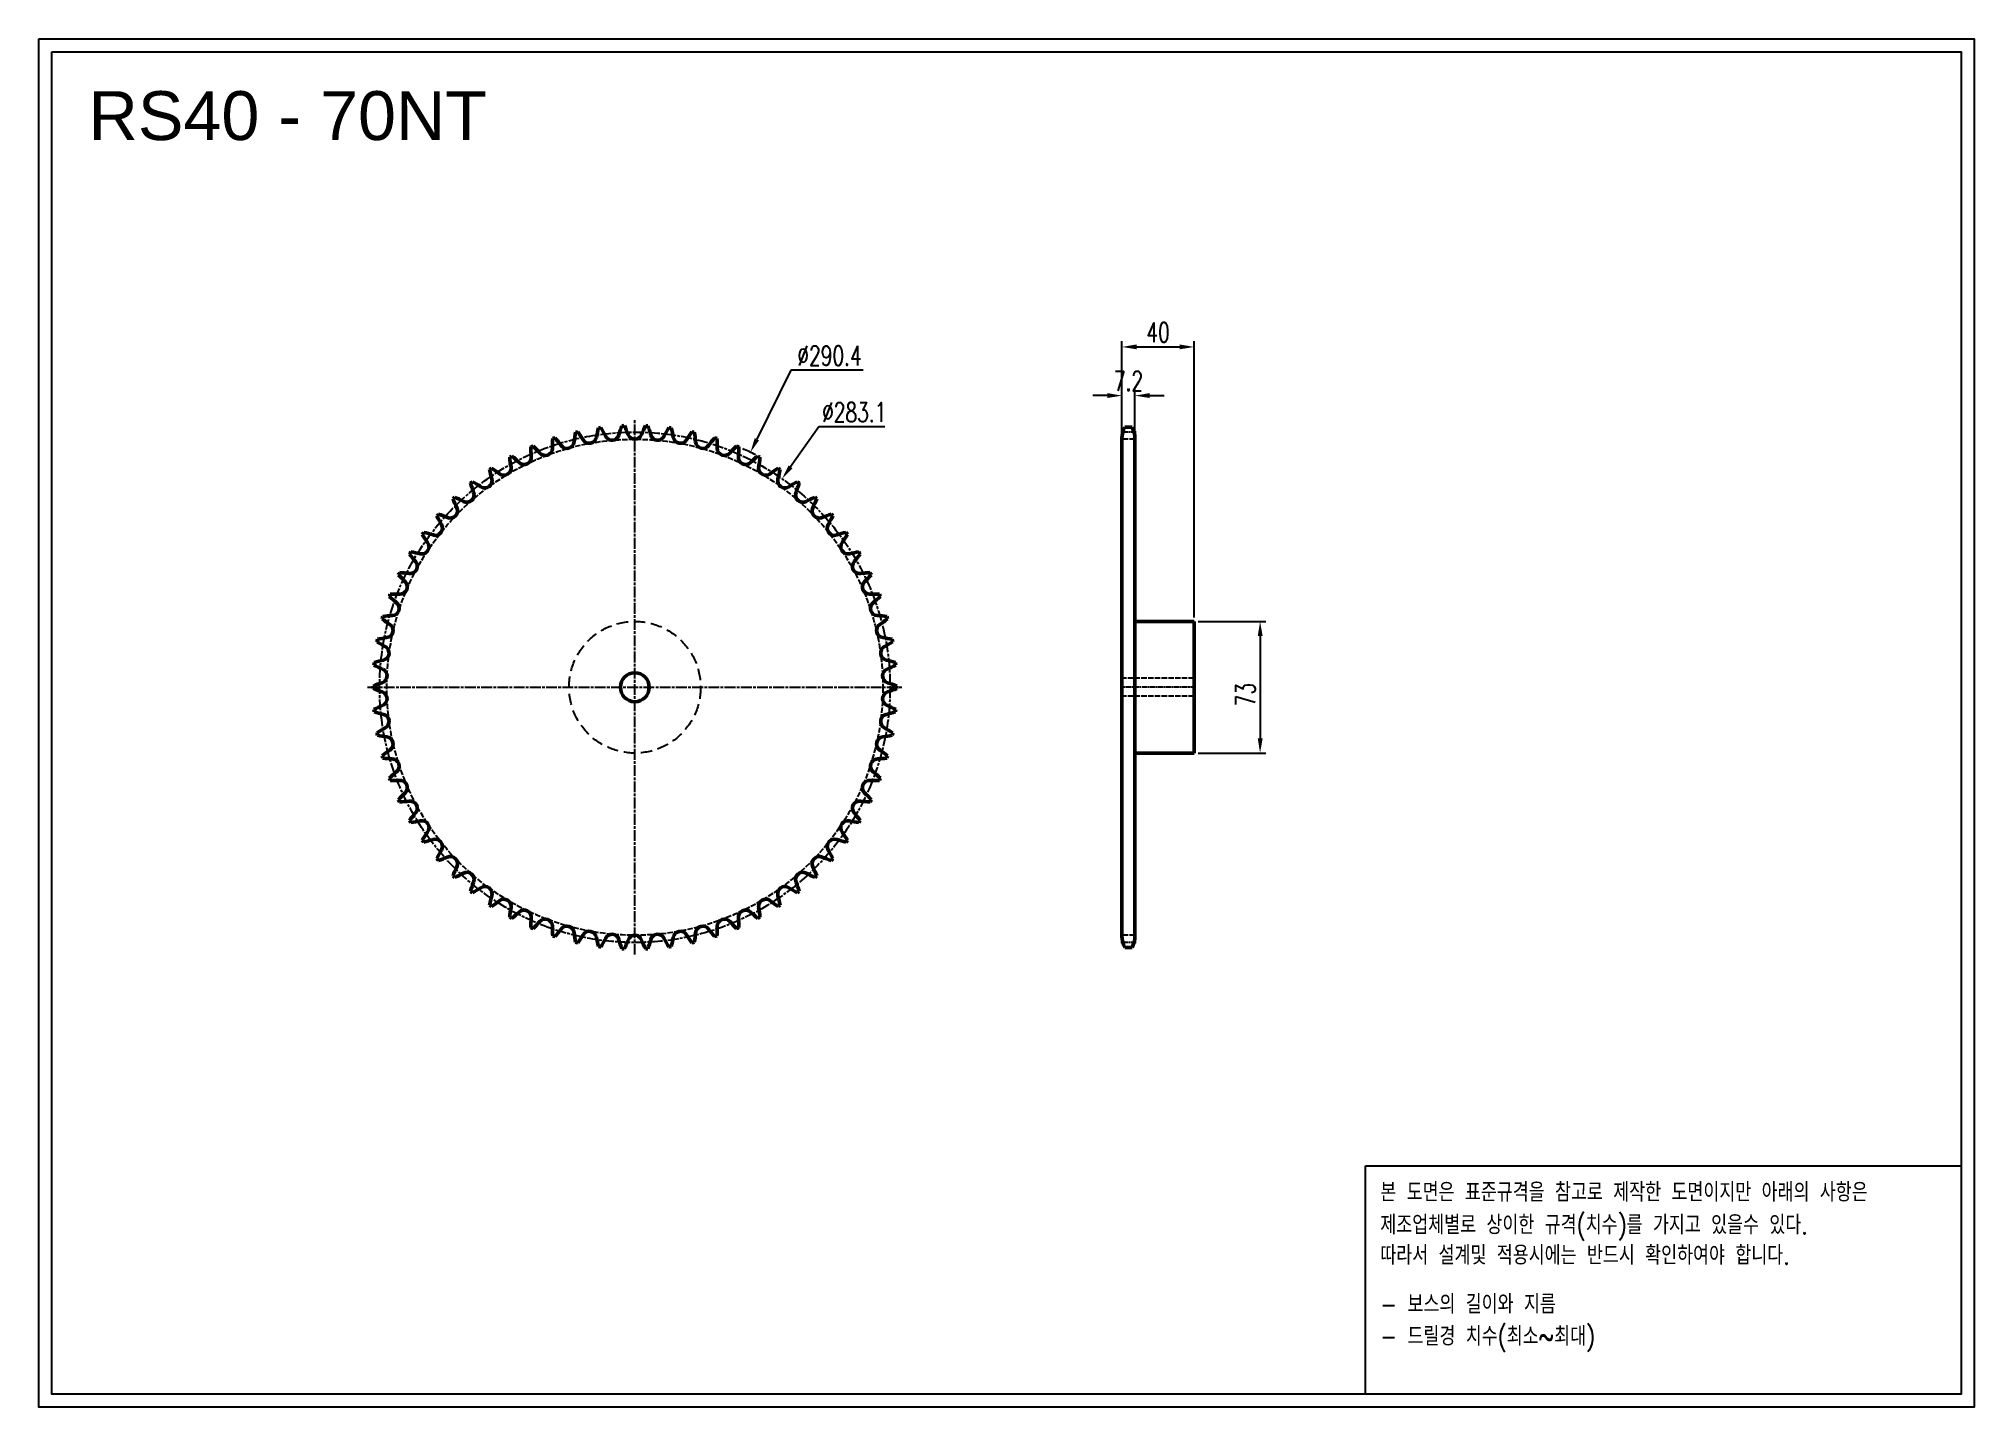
# Model space of a CAD drawing. Header units: millimetres. Extents: x -22442 to -21369, y 4584 to 5343.
import ezdxf

# ---------------------------------------------------------------- set-up
doc = ezdxf.new("R2010")
doc.units = ezdxf.units.MM
for name, pattern in [('AM_ISO02W050', [7.5, 6, -1.5]), ('AM_ISO02W050x2', [3.75, 3, -0.75]), ('AM_ISO08W050', [18, 12, -1.5, 3, -1.5]), ('AM_ISO08W050x2', [9, 6, -0.75, 1.5, -0.75]), ('HIDDEN', [9.525, 6.35, -3.175])]:
    doc.linetypes.add(name, pattern=pattern)
for name, color, linetype, lineweight in [('AM_0N', 7, 'Continuous', 50), ('AM_3N', 6, 'AM_ISO02W050', 25), ('AM_7', 4, 'AM_ISO08W050', 25), ('AM_7N', 4, 'AM_ISO08W050', 25)]:
    doc.layers.add(name, color=color, linetype=linetype, lineweight=lineweight)
doc.layers.add('HL', color=2, linetype='HIDDEN')
doc.layers.add('S-DIM', color=7, linetype='Continuous')
doc.styles.add('HAN', font='ROMANS.shx', dxfattribs={"width": 0.7, "bigfont": 'whgtxt.shx'})
doc.styles.add('HSG', font='SIMPLEX.shx', dxfattribs={"width": 0.7, "bigfont": 'HSG.shx'})
doc.styles.get("Standard").update_dxf_attribs({"font": 'arial.ttf'})
doc.dimstyles.new('APP23', dxfattribs={"dimscale": 4.5, "dimtxt": 2.4, "dimasz": 1.8, "dimexe": 0.7, "dimexo": 0.5, "dimgap": 0.6, "dimtad": 1, "dimtoh": 1, "dimdec": 1, "dimrnd": 0.01, "dimzin": 9, "dimdsep": 46, "dimtxsty": 'HSG', "dimcen": 0, "dimclrd": 1, "dimclre": 1, "dimclrt": 256, "dimazin": 2, "dimtp": 1, "dimtm": 1, "dimtfac": 0.5, "dimtdec": 1, "dimtix": 1, "dimtofl": 0, "dimtmove": 0, "dimatfit": 3, "dimfxl": 0, "dimtvp": 1, "dimtolj": 2, "dimlwd": -1, "dimlwe": -1, "dimarcsym": 0})

# ---------------------------------------------------------------- blocks, each defined once
blk = doc.blocks.new('*D1')
at = {"layer": 'Defpoints', "color": 0, "transparency": 16777216}
for p in [(-22047.6, 5113.5), (-22175.9, 4852.9)]:
    blk.add_point(p, dxfattribs=at)
at = {"layer": 'S-DIM', "color": 1, "transparency": 16777216}
for p, q in [((-22025.2, 5159), (-22044.1, 5120.7)), ((-21985.1, 5159), (-22025.2, 5159))]:
    blk.add_line(p, q, dxfattribs=at)
blk.add_arc((-22111.7, 4983.2), 145.2, 62.5575, 65.7009, dxfattribs=at)
blk.add_solid([(-22045.3, 5121.3), (-22042.9, 5120.1), (-22047.6, 5113.5)], dxfattribs=at)
at = {"layer": 'S-DIM', "transparency": 16777216, "insert": (-22003.8, 5167.1), "char_height": 10.8, "attachment_point": 5, "style": 'HSG'}
blk.add_mtext('\\A2;∅290.4', dxfattribs=at)
blk = doc.blocks.new('*D2')
at = {"layer": 'Defpoints', "color": 0, "transparency": 16777216}
for p in [(-22030.1, 5098.8), (-22193.4, 4867.6)]:
    blk.add_point(p, dxfattribs=at)
at = {"layer": 'S-DIM', "color": 1, "transparency": 16777216}
for p, q in [((-22009.7, 5127.6), (-22025.4, 5105.4)), ((-21973.2, 5127.6), (-22009.7, 5127.6))]:
    blk.add_line(p, q, dxfattribs=at)
blk.add_solid([(-22026.5, 5106.2), (-22024.3, 5104.6), (-22030.1, 5098.8)], dxfattribs=at)
at = {"layer": 'S-DIM', "transparency": 16777216, "insert": (-21990.1, 5135.7), "char_height": 10.8, "attachment_point": 5, "style": 'HSG'}
blk.add_mtext('\\A2;∅283.1', dxfattribs=at)
blk = doc.blocks.new('*D3')
at = {"layer": 'Defpoints', "color": 0, "transparency": 16777216}
for p in [(-21834.4, 5144.9), (-21841.6, 5120.7), (-21834.4, 5120.7)]:
    blk.add_point(p, dxfattribs=at)
at = {"layer": 'S-DIM', "color": 1, "transparency": 16777216}
for p, q in [((-21849.7, 5144.9), (-21857.8, 5144.9)), ((-21841.6, 5123), (-21841.6, 5148.1)), ((-21834.4, 5123), (-21834.4, 5148.1)), ((-21826.3, 5144.9), (-21818.2, 5144.9))]:
    blk.add_line(p, q, dxfattribs=at)
for points in [[(-21849.7, 5146.3), (-21849.7, 5143.6), (-21841.6, 5144.9)], [(-21826.3, 5146.3), (-21826.3, 5143.6), (-21834.4, 5144.9)]]:
    blk.add_solid(points, dxfattribs=at)
at = {"layer": 'S-DIM', "transparency": 16777216, "insert": (-21838, 5153), "char_height": 10.8, "attachment_point": 5, "style": 'HSG'}
blk.add_mtext('\\A2;7.2', dxfattribs=at)
blk = doc.blocks.new('*D4')
at = {"layer": 'Defpoints', "color": 0, "transparency": 16777216}
for p in [(-21801.6, 5171.9), (-21841.6, 5120.7), (-21801.6, 5019.7)]:
    blk.add_point(p, dxfattribs=at)
at = {"layer": 'S-DIM', "color": 1, "transparency": 16777216}
for p, q in [((-21841.6, 5123), (-21841.6, 5175.1)), ((-21801.6, 5021.9), (-21801.6, 5175.1)), ((-21833.5, 5171.9), (-21809.7, 5171.9))]:
    blk.add_line(p, q, dxfattribs=at)
for points in [[(-21833.5, 5173.3), (-21833.5, 5170.6), (-21841.6, 5171.9)], [(-21809.7, 5173.3), (-21809.7, 5170.6), (-21801.6, 5171.9)]]:
    blk.add_solid(points, dxfattribs=at)
at = {"layer": 'S-DIM', "transparency": 16777216, "insert": (-21821.6, 5180), "char_height": 10.8, "attachment_point": 5, "style": 'HSG'}
blk.add_mtext('\\A2;40', dxfattribs=at)
blk = doc.blocks.new('*D5')
at = {"layer": 'Defpoints', "color": 0, "transparency": 16777216}
for p in [(-21801.6, 5019.7), (-21801.6, 4946.7), (-21765, 4946.7)]:
    blk.add_point(p, dxfattribs=at)
at = {"layer": 'S-DIM', "color": 1, "transparency": 16777216}
for p, q in [((-21799.4, 5019.7), (-21761.8, 5019.7)), ((-21765, 5011.6), (-21765, 4954.8)), ((-21799.4, 4946.7), (-21761.8, 4946.7))]:
    blk.add_line(p, q, dxfattribs=at)
for points in [[(-21766.3, 5011.6), (-21763.6, 5011.6), (-21765, 5019.7)], [(-21766.3, 4954.8), (-21763.6, 4954.8), (-21765, 4946.7)]]:
    blk.add_solid(points, dxfattribs=at)
at = {"layer": 'S-DIM', "transparency": 16777216, "insert": (-21773.1, 4979.1), "char_height": 10.8, "attachment_point": 5, "rotation": 90, "style": 'HSG'}
blk.add_mtext('\\A2;73', dxfattribs=at)
blk = doc.blocks.new('notice1')
at = {"color": 4}
blk.add_lwpolyline([(-22142.12, 1735.9), (-22053.8, 1735.9), (-22053.8, 1702.07), (-22142.12, 1702.07)], close=True, dxfattribs=at)
at = {"color": 4, "style": 'HAN', "width": 0.8}
for s, p in [('본 도면은 표준규격을 참고로 제작한 도면이지만 아래의 사항은', (-22139.9, 1730.62)), ('제조업체별로 상이한 규격(치수)를 가지고 있을수 있다.', (-22139.9, 1725.78)), ('따라서 설계및 적용시에는 반드시 확인하여야 합니다.', (-22139.9, 1721.28)), ('- 보스의 길이와 지름', (-22139.9, 1714.03)), ('- 드릴경 치수(최소~최대)', (-22139.9, 1709.27))]:
    blk.add_text(s, height=2.7949, dxfattribs=at).set_placement(p)

msp = doc.modelspace()

# ---------------------------------------------------------------- linework, layer by layer
for points in [[(-22442.35, 5342.85), (-21368.94, 5342.85), (-21368.94, 4583.87), (-22442.35, 4583.87)], [(-22435.12, 5335.62), (-21376.17, 5335.62), (-21376.17, 4591.1), (-22435.12, 4591.1)]]:
    msp.add_lwpolyline(points, close=True)
at = {"layer": 'AM_0N'}
for p, q in [((-21841.62, 5121.11), (-21841.62, 4845.23)), ((-21840.01, 5127.51), (-21836.04, 5127.51)), ((-21834.42, 5121.11), (-21834.42, 4845.23)), ((-21834.42, 5019.67), (-21801.62, 5019.67)), ((-21801.62, 5019.67), (-21801.62, 4946.67)), ((-21834.42, 4946.67), (-21801.62, 4946.67)), ((-21840.01, 4838.83), (-21836.04, 4838.83))]:
    msp.add_line(p, q, dxfattribs=at)
msp.add_circle((-22111.75, 4983.17), 8, dxfattribs=at)
for centre, radius, start, end in [((-22088.79, 5115.63), 68.69, 175.46794, 179.92857), ((-22111.75, 4983.17), 145.2, 107.73162, 108.26838), ((-22208.18, 5076.84), 68.69, 36.07143, 40.53206), ((-22077.01, 5113.04), 68.69, 170.32508, 174.78571), ((-22111.75, 4983.17), 145.2, 102.58877, 103.12552), ((-22199.39, 5085.11), 68.69, 30.92857, 35.3892), ((-22137.03, 5122.47), 4.01, 210.92857, 349.64286), ((-22065.51, 5109.4), 68.69, 165.18223, 169.64286), ((-22111.75, 4983.17), 145.2, 97.44591, 97.98266), ((-22189.9, 5092.55), 68.69, 25.78571, 30.24635), ((-22124.44, 5124.18), 4.01, 205.78571, 344.5), ((-22054.38, 5104.75), 68.69, 160.03937, 164.5), ((-22111.75, 4983.17), 145.2, 92.30305, 92.83981), ((-22179.78, 5099.12), 68.69, 20.64286, 25.10349), ((-22111.75, 5124.75), 4.01, 200.64286, 339.35714), ((-22043.71, 5099.12), 68.69, 154.89651, 159.35714), ((-22111.75, 4983.17), 145.2, 87.16019, 87.69695), ((-22169.12, 5104.75), 68.69, 15.5, 19.96063), ((-22099.06, 5124.18), 4.01, 195.5, 334.21429), ((-22033.59, 5092.55), 68.69, 149.75365, 154.21429), ((-22111.75, 4983.17), 145.2, 82.01734, 82.55409), ((-22157.99, 5109.4), 68.69, 10.35714, 14.81777), ((-22086.47, 5122.47), 4.01, 190.35714, 329.07143), ((-22024.1, 5085.11), 68.69, 144.6108, 149.07143), ((-22111.75, 4983.17), 145.2, 76.87448, 77.41123), ((-22146.49, 5113.04), 68.69, 5.21429, 9.67492), ((-22015.32, 5076.84), 68.69, 139.46794, 143.92857), ((-22111.75, 4983.17), 145.2, 71.73162, 72.26838), ((-22134.71, 5115.63), 68.69, 0.07143, 4.53206), ((-21828.12, 5121.11), 13.5, 151.70092, 180), ((-21847.92, 5121.11), 13.5, 0, 28.29908), ((-22111.75, 4983.17), 145.2, 118.01734, 118.55409), ((-22112.81, 5117.6), 68.69, 185.75365, 190.21429), ((-22223.35, 5058.12), 68.69, 46.35714, 50.81777), ((-22173.18, 5110.73), 4.01, 226.35714, 5.07143), ((-22111.75, 4983.17), 145.2, 112.87448, 113.41123), ((-22100.76, 5117.16), 68.69, 180.6108, 185.07143), ((-22216.19, 5067.82), 68.69, 41.21429, 45.67492), ((-22161.5, 5115.72), 4.01, 221.21429, 359.92857), ((-22149.41, 5119.65), 4.01, 216.07143, 354.78571), ((-22074.08, 5119.65), 4.01, 185.21429, 323.92857), ((-22062, 5115.72), 4.01, 180.07143, 318.78571), ((-22007.31, 5067.82), 68.69, 134.32508, 138.78571), ((-22111.75, 4983.17), 145.2, 66.58877, 67.12552), ((-22050.32, 5110.73), 4.01, 174.92857, 313.64286), ((-22122.74, 5117.16), 68.69, 354.92857, 359.3892), ((-22000.14, 5058.12), 68.69, 129.18223, 133.64286), ((-22111.75, 4983.17), 145.2, 61.44591, 61.98266), ((-22110.69, 5117.6), 68.69, 349.78571, 354.24635), ((-22194.97, 5097.71), 4.01, 236.64286, 15.35714), ((-22111.75, 4983.17), 145.2, 123.16019, 123.69695), ((-22124.86, 5116.97), 68.69, 190.89651, 195.35714), ((-22229.62, 5047.81), 68.69, 51.5, 55.96063), ((-22184.36, 5104.71), 4.01, 231.5, 10.21429), ((-22039.13, 5104.71), 4.01, 169.78571, 308.5), ((-21993.88, 5047.81), 68.69, 124.03937, 128.5), ((-22028.53, 5097.71), 4.01, 164.64286, 303.35714), ((-22098.64, 5116.97), 68.69, 344.64286, 349.10349), ((-22111.75, 4983.17), 145.2, 56.30305, 56.83981), ((-22111.75, 4983.17), 145.2, 133.44591, 133.98266), ((-22239.27, 5025.73), 68.69, 61.78571, 66.24635), ((-22204.9, 5089.79), 4.01, 241.78571, 20.5), ((-22111.75, 4983.17), 145.2, 128.30305, 128.83981), ((-22136.8, 5115.25), 68.69, 196.03937, 200.5), ((-22234.94, 5036.99), 68.69, 56.64286, 61.10349), ((-21988.56, 5036.99), 68.69, 118.89651, 123.35714), ((-22018.6, 5089.79), 4.01, 159.5, 298.21429), ((-22086.7, 5115.25), 68.69, 339.5, 343.96063), ((-22111.75, 4983.17), 145.2, 51.16019, 51.69695), ((-21984.23, 5025.73), 68.69, 113.75365, 118.21429), ((-22111.75, 4983.17), 145.2, 46.01734, 46.55409), ((-22111.75, 4983.17), 145.2, 138.58877, 139.12552), ((-22159.98, 5108.66), 68.69, 206.32508, 210.78571), ((-22242.57, 5014.12), 68.69, 66.92857, 71.3892), ((-22214.08, 5081.01), 4.01, 246.92857, 25.64286), ((-22148.54, 5112.47), 68.69, 201.18223, 205.64286), ((-22009.42, 5081.01), 4.01, 154.35714, 293.07143), ((-22074.96, 5112.47), 68.69, 334.35714, 338.81777), ((-21980.93, 5014.12), 68.69, 108.6108, 113.07143), ((-22063.52, 5108.66), 68.69, 329.21429, 333.67492), ((-22111.75, 4983.17), 145.2, 40.87448, 41.41123), ((-22111.75, 4983.17), 145.2, 143.73162, 144.26838), ((-22171.03, 5103.83), 68.69, 211.46794, 215.92857), ((-22244.82, 5002.27), 68.69, 72.07143, 76.53206), ((-22222.44, 5071.44), 4.01, 252.07143, 30.78571), ((-22001.06, 5071.44), 4.01, 149.21429, 287.92857), ((-21978.68, 5002.27), 68.69, 103.46794, 107.92857), ((-22052.46, 5103.83), 68.69, 324.07143, 328.53206), ((-22111.75, 4983.17), 145.2, 35.73162, 36.26838), ((-22111.75, 4983.17), 145.2, 148.87448, 149.41123), ((-22181.61, 5098.03), 68.69, 216.6108, 221.07143), ((-22245.99, 4990.27), 68.69, 77.21429, 81.67492), ((-22229.9, 5061.17), 4.01, 257.21429, 35.92857), ((-21993.59, 5061.17), 4.01, 144.07143, 282.78571), ((-21977.5, 4990.27), 68.69, 98.32508, 102.78571), ((-22041.89, 5098.03), 68.69, 318.92857, 323.3892), ((-22111.75, 4983.17), 145.2, 30.58877, 31.12552), ((-22111.75, 4983.17), 145.2, 154.01734, 154.55409), ((-22191.62, 5091.3), 68.69, 221.75365, 226.21429), ((-22246.09, 4978.21), 68.69, 82.35714, 86.81777), ((-22236.42, 5050.26), 4.01, 262.35714, 41.07143), ((-21987.08, 5050.26), 4.01, 138.92857, 277.64286), ((-21977.41, 4978.21), 68.69, 93.18223, 97.64286), ((-22031.87, 5091.3), 68.69, 313.78571, 318.24635), ((-22111.75, 4983.17), 145.2, 25.44591, 25.98266), ((-22111.75, 4983.17), 145.2, 159.16019, 159.69695), ((-22245.1, 4966.18), 68.69, 87.5, 91.96063), ((-22241.93, 5038.82), 4.01, 267.5, 46.21429), ((-21981.57, 5038.82), 4.01, 133.78571, 272.5), ((-21978.39, 4966.18), 68.69, 88.03937, 92.5), ((-22111.75, 4983.17), 145.2, 20.30305, 20.83981), ((-22201, 5083.71), 68.69, 226.89651, 231.35714), ((-22246.4, 5026.92), 4.01, 272.64286, 51.35714), ((-21977.1, 5026.92), 4.01, 128.64286, 267.35714), ((-22022.5, 5083.71), 68.69, 308.64286, 313.10349), ((-22111.75, 4983.17), 145.2, 164.30305, 164.83981), ((-22209.65, 5075.3), 68.69, 232.03937, 236.5), ((-22243.04, 4954.3), 68.69, 92.64286, 97.10349), ((-22249.78, 5014.68), 4.01, 277.78571, 56.5), ((-21973.72, 5014.68), 4.01, 123.5, 262.21429), ((-21980.45, 4954.3), 68.69, 82.89651, 87.35714), ((-22013.85, 5075.3), 68.69, 303.5, 307.96063), ((-22111.75, 4983.17), 145.2, 15.16019, 15.69695), ((-22111.75, 4983.17), 145.2, 169.44591, 169.98266), ((-22217.51, 5066.16), 68.69, 237.18223, 241.64286), ((-22239.93, 4942.64), 68.69, 97.78571, 102.24635), ((-22252.04, 5002.18), 4.01, 282.92857, 61.64286), ((-21971.45, 5002.18), 4.01, 118.35714, 257.07143), ((-21983.57, 4942.64), 68.69, 77.75365, 82.21429), ((-22005.99, 5066.16), 68.69, 298.35714, 302.81777), ((-22111.75, 4983.17), 145.2, 10.01734, 10.55409), ((-22111.75, 4983.17), 145.2, 174.58877, 175.12552), ((-22224.53, 5056.34), 68.69, 242.32508, 246.78571), ((-22235.78, 4931.32), 68.69, 102.92857, 107.3892), ((-22253.18, 4989.53), 4.01, 288.07143, 66.78571), ((-21970.32, 4989.53), 4.01, 113.21429, 251.92857), ((-21987.72, 4931.32), 68.69, 72.6108, 77.07143), ((-21998.97, 5056.34), 68.69, 293.21429, 297.67492), ((-22111.75, 4983.17), 145.2, 4.87448, 5.41123), ((-22230.63, 4920.41), 68.69, 108.07143, 112.53206), ((-22111.75, 4983.17), 145.2, 179.73162, 180.26838), ((-22230.63, 5045.94), 68.69, 247.46794, 251.92857), ((-22253.18, 4976.82), 4.01, 293.21429, 71.92857), ((-21970.32, 4976.82), 4.01, 108.07143, 246.78571), ((-21992.87, 4920.41), 68.69, 67.46794, 71.92857), ((-21992.87, 5045.94), 68.69, 288.07143, 292.53206), ((-22111.75, 4983.17), 145.2, 359.73162, 0.26838), ((-22224.53, 4910.01), 68.69, 113.21429, 117.67492), ((-22111.75, 4983.17), 145.2, 184.87448, 185.41123), ((-21998.97, 4910.01), 68.69, 62.32508, 66.78571), ((-22111.75, 4983.17), 145.2, 354.58877, 355.12552), ((-22235.78, 5035.03), 68.69, 252.6108, 257.07143), ((-22217.51, 4900.19), 68.69, 118.35714, 122.81777), ((-22252.04, 4964.17), 4.01, 298.35714, 77.07143), ((-21971.45, 4964.17), 4.01, 102.92857, 241.64286), ((-22005.99, 4900.19), 68.69, 57.18223, 61.64286), ((-21987.72, 5035.03), 68.69, 282.92857, 287.3892), ((-22111.75, 4983.17), 145.2, 190.01734, 190.55409), ((-22239.93, 5023.7), 68.69, 257.75365, 262.21429), ((-22249.78, 4951.67), 4.01, 303.5, 82.21429), ((-21973.72, 4951.67), 4.01, 97.78571, 236.5), ((-21983.57, 5023.7), 68.69, 277.78571, 282.24635), ((-22111.75, 4983.17), 145.2, 349.44591, 349.98266), ((-22209.65, 4891.04), 68.69, 123.5, 127.96063), ((-22111.75, 4983.17), 145.2, 195.16019, 195.69695), ((-22243.04, 5012.05), 68.69, 262.89651, 267.35714), ((-22246.4, 4939.42), 4.01, 308.64286, 87.35714), ((-21977.1, 4939.42), 4.01, 92.64286, 231.35714), ((-21980.45, 5012.05), 68.69, 272.64286, 277.10349), ((-22013.85, 4891.04), 68.69, 52.03937, 56.5), ((-22111.75, 4983.17), 145.2, 344.30305, 344.83981), ((-22201, 4882.64), 68.69, 128.64286, 133.10349), ((-22111.75, 4983.17), 145.2, 200.30305, 200.83981), ((-22245.1, 5000.16), 68.69, 268.03937, 272.5), ((-22241.93, 4927.53), 4.01, 313.78571, 92.5), ((-21981.57, 4927.53), 4.01, 87.5, 226.21429), ((-21978.39, 5000.16), 68.69, 267.5, 271.96063), ((-22022.5, 4882.64), 68.69, 46.89651, 51.35714), ((-22111.75, 4983.17), 145.2, 339.16019, 339.69695), ((-22191.62, 4875.04), 68.69, 133.78571, 138.24635), ((-22111.75, 4983.17), 145.2, 205.44591, 205.98266), ((-22246.09, 4988.14), 68.69, 273.18223, 277.64286), ((-22236.42, 4916.09), 4.01, 318.92857, 97.64286), ((-21987.08, 4916.09), 4.01, 82.35714, 221.07143), ((-21977.41, 4988.14), 68.69, 262.35714, 266.81777), ((-22031.87, 4875.04), 68.69, 41.75365, 46.21429), ((-22111.75, 4983.17), 145.2, 334.01734, 334.55409), ((-22181.61, 4868.32), 68.69, 138.92857, 143.3892), ((-22111.75, 4983.17), 145.2, 210.58877, 211.12552), ((-22245.99, 4976.08), 68.69, 278.32508, 282.78571), ((-22229.9, 4905.18), 4.01, 324.07143, 102.78571), ((-21993.59, 4905.18), 4.01, 77.21429, 215.92857), ((-21977.5, 4976.08), 68.69, 257.21429, 261.67492), ((-22041.89, 4868.32), 68.69, 36.6108, 41.07143), ((-22111.75, 4983.17), 145.2, 328.87448, 329.41123), ((-22171.03, 4862.52), 68.69, 144.07143, 148.53206), ((-22111.75, 4983.17), 145.2, 215.73162, 216.26838), ((-22244.82, 4964.07), 68.69, 283.46794, 287.92857), ((-22222.44, 4894.9), 4.01, 329.21429, 107.92857), ((-22001.06, 4894.9), 4.01, 72.07143, 210.78571), ((-21978.68, 4964.07), 68.69, 252.07143, 256.53206), ((-22052.46, 4862.52), 68.69, 31.46794, 35.92857), ((-22111.75, 4983.17), 145.2, 323.73162, 324.26838), ((-22159.98, 4857.69), 68.69, 149.21429, 153.67492), ((-22111.75, 4983.17), 145.2, 220.87448, 221.41123), ((-22242.57, 4952.22), 68.69, 288.6108, 293.07143), ((-22214.08, 4885.34), 4.01, 334.35714, 113.07143), ((-22009.42, 4885.34), 4.01, 66.92857, 205.64286), ((-21980.93, 4952.22), 68.69, 246.92857, 251.3892), ((-22063.52, 4857.69), 68.69, 26.32508, 30.78571), ((-22111.75, 4983.17), 145.2, 318.58877, 319.12552), ((-22148.54, 4853.87), 68.69, 154.35714, 158.81777), ((-22111.75, 4983.17), 145.2, 226.01734, 226.55409), ((-22239.27, 4940.62), 68.69, 293.75365, 298.21429), ((-22204.9, 4876.56), 4.01, 339.5, 118.21429), ((-22136.8, 4851.1), 68.69, 159.5, 163.96063), ((-22018.6, 4876.56), 4.01, 61.78571, 200.5), ((-22086.7, 4851.1), 68.69, 16.03937, 20.5), ((-21984.23, 4940.62), 68.69, 241.78571, 246.24635), ((-22074.96, 4853.87), 68.69, 21.18223, 25.64286), ((-22111.75, 4983.17), 145.2, 313.44591, 313.98266), ((-22111.75, 4983.17), 145.2, 231.16019, 231.69695), ((-22234.94, 4929.36), 68.69, 298.89651, 303.35714), ((-22194.97, 4868.64), 4.01, 344.64286, 123.35714), ((-22124.86, 4849.38), 68.69, 164.64286, 169.10349), ((-22229.62, 4918.54), 68.69, 304.03937, 308.5), ((-22184.36, 4861.64), 4.01, 349.78571, 128.5), ((-22039.13, 4861.64), 4.01, 51.5, 190.21429), ((-21993.88, 4918.54), 68.69, 231.5, 235.96063), ((-22028.53, 4868.64), 4.01, 56.64286, 195.35714), ((-22098.64, 4849.38), 68.69, 10.89651, 15.35714), ((-21988.56, 4929.36), 68.69, 236.64286, 241.10349), ((-22111.75, 4983.17), 145.2, 308.30305, 308.83981), ((-22111.75, 4983.17), 145.2, 236.30305, 236.83981), ((-22112.81, 4848.75), 68.69, 169.78571, 174.24635), ((-22111.75, 4983.17), 145.2, 241.44591, 241.98266), ((-22223.35, 4908.23), 68.69, 309.18223, 313.64286), ((-22173.18, 4855.62), 4.01, 354.92857, 133.64286), ((-22100.76, 4849.19), 68.69, 174.92857, 179.3892), ((-22216.19, 4898.53), 68.69, 314.32508, 318.78571), ((-22161.5, 4850.63), 4.01, 0.07143, 138.78571), ((-22062, 4850.63), 4.01, 41.21429, 179.92857), ((-22007.31, 4898.53), 68.69, 221.21429, 225.67492), ((-22050.32, 4855.62), 4.01, 46.35714, 185.07143), ((-22122.74, 4849.19), 68.69, 0.6108, 5.07143), ((-22000.14, 4908.23), 68.69, 226.35714, 230.81777), ((-22111.75, 4983.17), 145.2, 298.01734, 298.55409), ((-22110.69, 4848.75), 68.69, 5.75365, 10.21429), ((-22111.75, 4983.17), 145.2, 303.16019, 303.69695), ((-22111.75, 4983.17), 145.2, 246.58877, 247.12552), ((-22088.79, 4850.72), 68.69, 180.07143, 184.53206), ((-22111.75, 4983.17), 145.2, 251.73162, 252.26838), ((-22208.18, 4889.51), 68.69, 319.46794, 323.92857), ((-22149.41, 4846.7), 4.01, 5.21429, 143.92857), ((-22077.01, 4853.31), 68.69, 185.21429, 189.67492), ((-22111.75, 4983.17), 145.2, 256.87448, 257.41123), ((-22199.39, 4881.24), 68.69, 324.6108, 329.07143), ((-22137.03, 4843.87), 4.01, 10.35714, 149.07143), ((-22065.51, 4856.94), 68.69, 190.35714, 194.81777), ((-22189.9, 4873.79), 68.69, 329.75365, 334.21429), ((-22124.44, 4842.17), 4.01, 15.5, 154.21429), ((-22054.38, 4861.6), 68.69, 195.5, 199.96063), ((-22179.78, 4867.23), 68.69, 334.89651, 339.35714), ((-22111.75, 4841.6), 4.01, 20.64286, 159.35714), ((-22043.71, 4867.23), 68.69, 200.64286, 205.10349), ((-22169.12, 4861.6), 68.69, 340.03937, 344.5), ((-22099.06, 4842.17), 4.01, 25.78571, 164.5), ((-22033.59, 4873.79), 68.69, 205.78571, 210.24635), ((-22157.99, 4856.94), 68.69, 345.18223, 349.64286), ((-22086.47, 4843.87), 4.01, 30.92857, 169.64286), ((-22024.1, 4881.24), 68.69, 210.92857, 215.3892), ((-22111.75, 4983.17), 145.2, 282.58877, 283.12552), ((-22146.49, 4853.31), 68.69, 350.32508, 354.78571), ((-22074.08, 4846.7), 4.01, 36.07143, 174.78571), ((-22015.32, 4889.51), 68.69, 216.07143, 220.53206), ((-22111.75, 4983.17), 145.2, 287.73162, 288.26838), ((-22134.71, 4850.72), 68.69, 355.46794, 359.92857), ((-22111.75, 4983.17), 145.2, 292.87448, 293.41123), ((-21828.12, 4845.23), 13.5, 180, 208.29908), ((-21847.92, 4845.23), 13.5, 331.70092, 0), ((-22111.75, 4983.17), 145.2, 262.01734, 262.55409), ((-22111.75, 4983.17), 145.2, 267.16019, 267.69695), ((-22111.75, 4983.17), 145.2, 272.30305, 272.83981), ((-22111.75, 4983.17), 145.2, 277.44591, 277.98266)]:
    msp.add_arc(centre, radius, start, end, dxfattribs=at)
at = {"layer": 'AM_3N', "linetype": 'AM_ISO02W050x2'}
for p, q in [((-21834.42, 5120.73), (-21841.62, 5120.73)), ((-21834.42, 4845.61), (-21841.62, 4845.61))]:
    msp.add_line(p, q, dxfattribs=at)
at = {"layer": 'AM_3N', "color": 2, "linetype": 'AM_ISO02W050x2'}
for p, q in [((-21801.62, 4988.17), (-21841.62, 4988.17)), ((-21801.62, 4978.17), (-21841.62, 4978.17))]:
    msp.add_line(p, q, dxfattribs=at)
at = {"layer": 'AM_3N', "linetype": 'AM_ISO02W050x2'}
msp.add_circle((-22111.75, 4983.17), 137.56, dxfattribs=at)
at = {"layer": 'AM_7', "linetype": 'AM_ISO08W050x2'}
msp.add_circle((-22111.75, 4983.17), 141.54, dxfattribs=at)
at = {"layer": 'AM_7N', "linetype": 'AM_ISO08W050x2'}
for p, q in [((-22111.75, 4834.97), (-22111.75, 5131.38)), ((-22259.95, 4983.17), (-21963.55, 4983.17))]:
    msp.add_line(p, q, dxfattribs=at)
at = {"layer": 'AM_7N', "linetype": 'AM_ISO08W050x2', "ltscale": 0.5}
for p, q in [((-21833.66, 5124.71), (-21842.39, 5124.71)), ((-21800.68, 4983.17), (-21842.39, 4983.17)), ((-21833.66, 4841.64), (-21842.39, 4841.64))]:
    msp.add_line(p, q, dxfattribs=at)
at = {"layer": 'HL'}
msp.add_circle((-22111.75, 4983.17), 36.5, dxfattribs=at)

# ---------------------------------------------------------------- block references
at = {"xscale": 3.74166, "yscale": 3.74166, "zscale": 3.74166}
msp.add_blockref('notice1', (61141.65, -1777.46), dxfattribs=at)

# ---------------------------------------------------------------- texts
msp.add_text('RS40 - 70NT', height=27.1063).set_placement((-22414.7, 5286.64))

# ---------------------------------------------------------------- dimensions: what is measured, and where the dimension line sits
at = {"layer": 'S-DIM'}
dim = msp.add_linear_dim(base=(-21801.62, 5171.92), p1=(-21841.62, 5120.73), p2=(-21801.62, 5019.67), dimstyle='APP23', dxfattribs=at)
dim.commit()
dim.dimension.update_dxf_attribs({"geometry": '*D4', "text_midpoint": (-21821.62, 5180.02)})
at = {"layer": 'S-DIM', "color": 3}
for p1, p2, picture, middle in [((-22175.86, 4852.89), (-22047.64, 5113.46), '*D1', (-22003.82, 5159)), ((-22193.43, 4867.58), (-22030.07, 5098.76), '*D2', (-21990.09, 5127.58))]:
    dim = msp.add_diameter_dim_2p(p1=p1, p2=p2, dimstyle='APP23', dxfattribs=at)
    dim.commit()
    dim.dimension.update_dxf_attribs({"geometry": picture, "text_midpoint": middle, "dimtype": 131})
at = {"layer": 'S-DIM'}
dim = msp.add_linear_dim(base=(-21834.42, 5144.92), p1=(-21841.62, 5120.73), p2=(-21834.42, 5120.73), dimstyle='APP23', dxfattribs=at)
dim.commit()
dim.dimension.update_dxf_attribs({"geometry": '*D3', "text_midpoint": (-21838.02, 5144.92), "dimtype": 128})
dim = msp.add_linear_dim(base=(-21764.98, 4946.67), p1=(-21801.62, 5019.67), p2=(-21801.62, 4946.67), angle=90, dimstyle='APP23', dxfattribs=at)
dim.commit()
dim.dimension.update_dxf_attribs({"geometry": '*D5', "text_midpoint": (-21764.98, 4979.05), "dimtype": 128})

doc.saveas('drawing.dxf')
